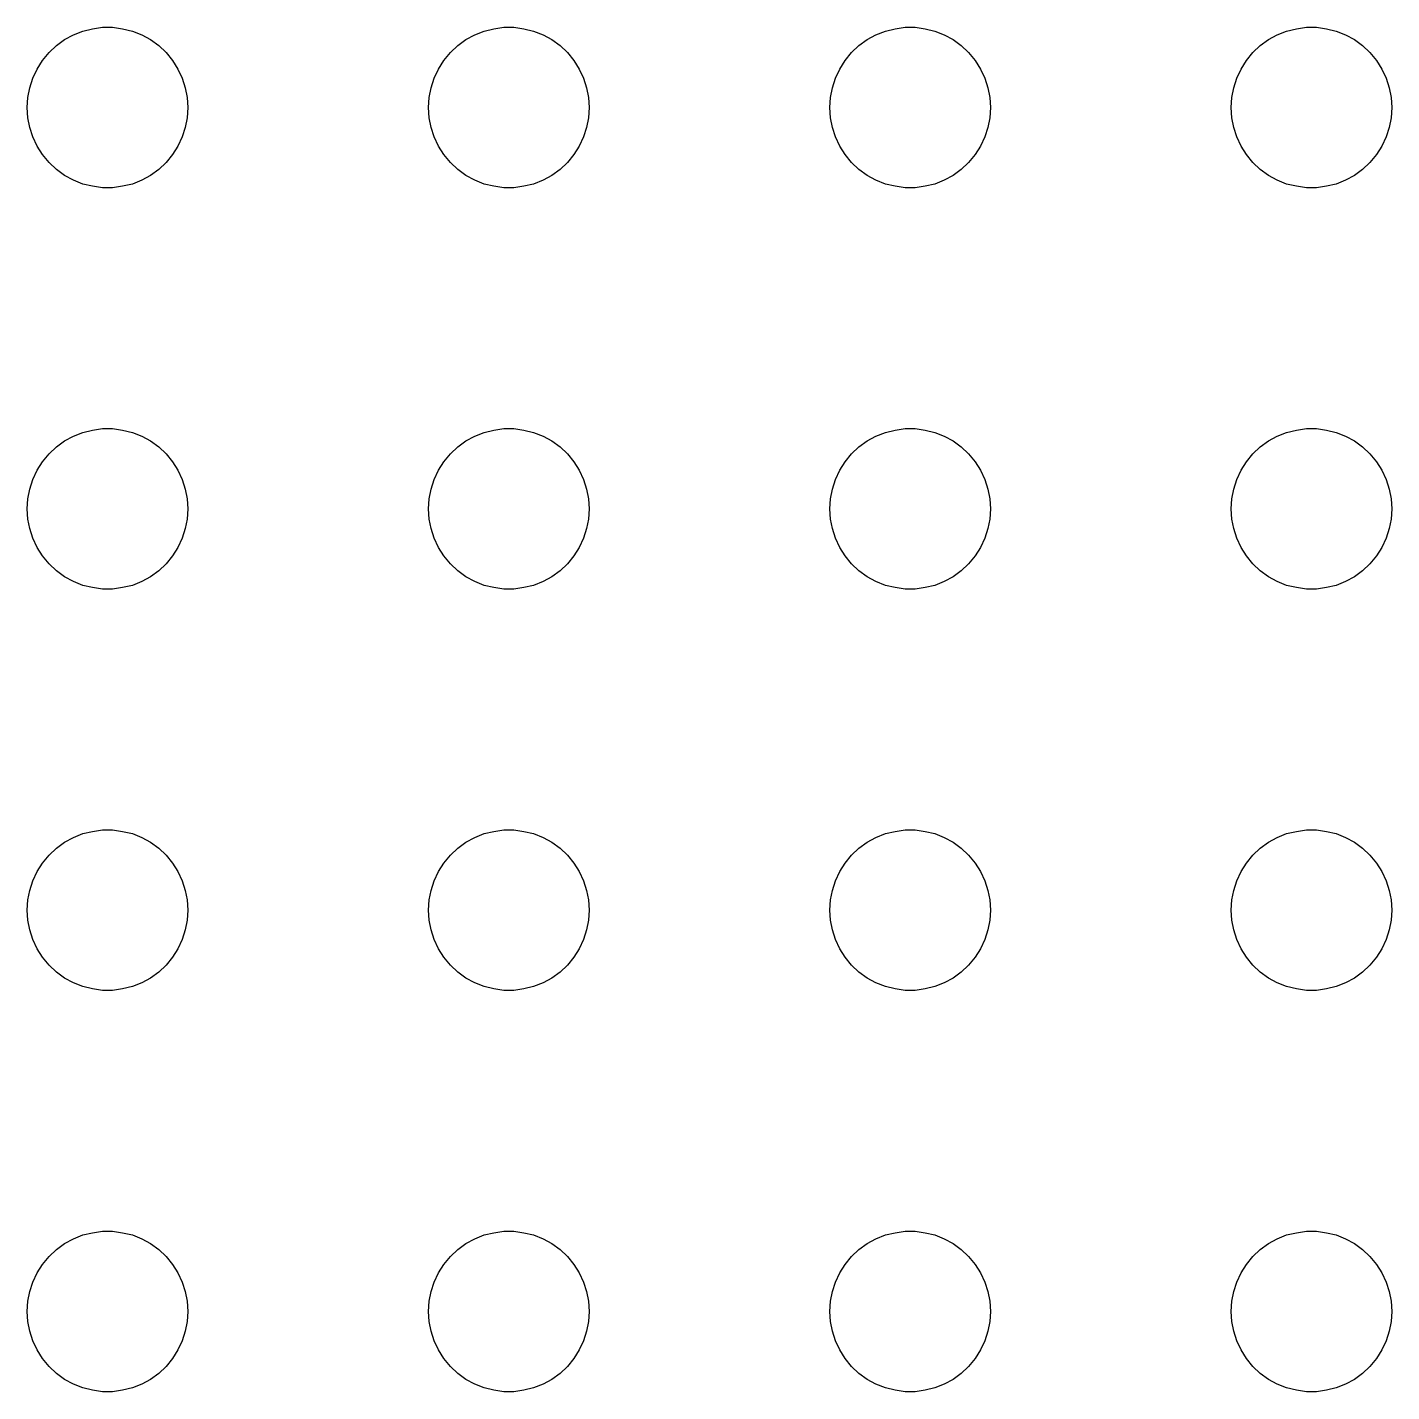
# Model space of a CAD drawing. Header units: metres. Extents: x -134 to 134, y 518 to 1078.
# Drawn here: x 36 to 61.5, y 1024.5 to 1050 of the extents above; entities that cross this region are included whole.
import ezdxf

# ---------------------------------------------------------------- set-up
doc = ezdxf.new("R2010")
doc.units = ezdxf.units.M

msp = doc.modelspace()

# ---------------------------------------------------------------- linework, layer by layer
for p, q in [((36.6963, 1049.77), (36.8613, 1049.86)), ((36.8613, 1049.86), (37.0365, 1049.93)), ((37.0365, 1049.93), (37.2189, 1049.97)), ((37.2189, 1049.97), (37.4058, 1050)), ((37.4058, 1050), (37.5942, 1050)), ((37.5942, 1050), (37.7811, 1049.97)), ((37.7811, 1049.97), (37.9635, 1049.93)), ((37.9635, 1049.93), (38.1387, 1049.86)), ((38.1387, 1049.86), (38.3037, 1049.77)), ((44.1963, 1049.77), (44.3613, 1049.86)), ((44.3613, 1049.86), (44.5365, 1049.93)), ((44.5365, 1049.93), (44.7189, 1049.97)), ((44.7189, 1049.97), (44.9058, 1050)), ((44.9058, 1050), (45.0942, 1050)), ((45.0942, 1050), (45.2811, 1049.97)), ((45.2811, 1049.97), (45.4635, 1049.93)), ((45.4635, 1049.93), (45.6387, 1049.86)), ((45.6387, 1049.86), (45.8037, 1049.77)), ((51.6963, 1049.77), (51.8613, 1049.86)), ((51.8613, 1049.86), (52.0365, 1049.93)), ((52.0365, 1049.93), (52.2189, 1049.97)), ((52.2189, 1049.97), (52.4058, 1050)), ((52.4058, 1050), (52.5942, 1050)), ((52.5942, 1050), (52.7811, 1049.97)), ((52.7811, 1049.97), (52.9635, 1049.93)), ((52.9635, 1049.93), (53.1387, 1049.86)), ((53.1387, 1049.86), (53.3037, 1049.77)), ((59.1963, 1049.77), (59.3613, 1049.86)), ((59.3613, 1049.86), (59.5365, 1049.93)), ((59.5365, 1049.93), (59.7189, 1049.97)), ((59.7189, 1049.97), (59.9058, 1050)), ((59.9058, 1050), (60.0942, 1050)), ((60.0942, 1050), (60.2811, 1049.97)), ((60.2811, 1049.97), (60.4635, 1049.93)), ((60.4635, 1049.93), (60.6387, 1049.86)), ((60.6387, 1049.86), (60.8037, 1049.77)), ((36.4065, 1049.53), (36.5439, 1049.66)), ((36.5439, 1049.66), (36.6963, 1049.77)), ((38.3037, 1049.77), (38.4561, 1049.66)), ((38.4561, 1049.66), (38.5934, 1049.53)), ((43.9065, 1049.53), (44.0439, 1049.66)), ((44.0439, 1049.66), (44.1963, 1049.77)), ((45.8037, 1049.77), (45.9561, 1049.66)), ((45.9561, 1049.66), (46.0934, 1049.53)), ((51.4065, 1049.53), (51.5439, 1049.66)), ((51.5439, 1049.66), (51.6963, 1049.77)), ((53.3037, 1049.77), (53.4561, 1049.66)), ((53.4561, 1049.66), (53.5934, 1049.53)), ((58.9065, 1049.53), (59.0439, 1049.66)), ((59.0439, 1049.66), (59.1963, 1049.77)), ((60.8037, 1049.77), (60.9561, 1049.66)), ((60.9561, 1049.66), (61.0934, 1049.53)), ((36.1855, 1049.22), (36.2865, 1049.38)), ((36.2865, 1049.38), (36.4065, 1049.53)), ((38.5934, 1049.53), (38.7135, 1049.38)), ((38.7135, 1049.38), (38.8145, 1049.22)), ((43.6855, 1049.22), (43.7865, 1049.38)), ((43.7865, 1049.38), (43.9065, 1049.53)), ((46.0934, 1049.53), (46.2135, 1049.38)), ((46.2135, 1049.38), (46.3145, 1049.22)), ((51.1855, 1049.22), (51.2865, 1049.38)), ((51.2865, 1049.38), (51.4065, 1049.53)), ((53.5934, 1049.53), (53.7135, 1049.38)), ((53.7135, 1049.38), (53.8145, 1049.22)), ((58.6855, 1049.22), (58.7865, 1049.38)), ((58.7865, 1049.38), (58.9065, 1049.53)), ((61.0934, 1049.53), (61.2135, 1049.38)), ((61.2135, 1049.38), (61.3145, 1049.22)), ((36.1053, 1049.05), (36.1855, 1049.22)), ((38.8145, 1049.22), (38.8947, 1049.05)), ((43.6053, 1049.05), (43.6855, 1049.22)), ((46.3145, 1049.22), (46.3947, 1049.05)), ((51.1053, 1049.05), (51.1855, 1049.22)), ((53.8145, 1049.22), (53.8947, 1049.05)), ((58.6053, 1049.05), (58.6855, 1049.22)), ((61.3145, 1049.22), (61.3947, 1049.05)), ((36.0118, 1048.69), (36.0471, 1048.87)), ((36.0471, 1048.87), (36.1053, 1049.05)), ((38.8947, 1049.05), (38.9529, 1048.87)), ((38.9529, 1048.87), (38.9882, 1048.69)), ((43.5118, 1048.69), (43.5471, 1048.87)), ((43.5471, 1048.87), (43.6053, 1049.05)), ((46.3947, 1049.05), (46.4529, 1048.87)), ((46.4529, 1048.87), (46.4882, 1048.69)), ((51.0118, 1048.69), (51.0471, 1048.87)), ((51.0471, 1048.87), (51.1053, 1049.05)), ((53.8947, 1049.05), (53.9529, 1048.87)), ((53.9529, 1048.87), (53.9882, 1048.69)), ((58.5118, 1048.69), (58.5471, 1048.87)), ((58.5471, 1048.87), (58.6053, 1049.05)), ((61.3947, 1049.05), (61.4529, 1048.87)), ((61.4529, 1048.87), (61.4882, 1048.69)), ((36, 1048.5), (36.0118, 1048.69)), ((38.9882, 1048.69), (39, 1048.5)), ((43.5, 1048.5), (43.5118, 1048.69)), ((46.4882, 1048.69), (46.5, 1048.5)), ((51, 1048.5), (51.0118, 1048.69)), ((53.9882, 1048.69), (54, 1048.5)), ((58.5, 1048.5), (58.5118, 1048.69)), ((61.4882, 1048.69), (61.5, 1048.5)), ((36.0118, 1048.31), (36, 1048.5)), ((36.0471, 1048.13), (36.0118, 1048.31)), ((38.9882, 1048.31), (38.9529, 1048.13)), ((39, 1048.5), (38.9882, 1048.31)), ((43.5118, 1048.31), (43.5, 1048.5)), ((43.5471, 1048.13), (43.5118, 1048.31)), ((46.4882, 1048.31), (46.4529, 1048.13)), ((46.5, 1048.5), (46.4882, 1048.31)), ((51.0118, 1048.31), (51, 1048.5)), ((51.0471, 1048.13), (51.0118, 1048.31)), ((53.9882, 1048.31), (53.9529, 1048.13)), ((54, 1048.5), (53.9882, 1048.31)), ((58.5118, 1048.31), (58.5, 1048.5)), ((58.5471, 1048.13), (58.5118, 1048.31)), ((61.4882, 1048.31), (61.4529, 1048.13)), ((61.5, 1048.5), (61.4882, 1048.31)), ((36.1053, 1047.95), (36.0471, 1048.13)), ((38.9529, 1048.13), (38.8947, 1047.95)), ((43.6053, 1047.95), (43.5471, 1048.13)), ((46.4529, 1048.13), (46.3947, 1047.95)), ((51.1053, 1047.95), (51.0471, 1048.13)), ((53.9529, 1048.13), (53.8947, 1047.95)), ((58.6053, 1047.95), (58.5471, 1048.13)), ((61.4529, 1048.13), (61.3947, 1047.95)), ((36.1855, 1047.78), (36.1053, 1047.95)), ((38.8947, 1047.95), (38.8145, 1047.78)), ((43.6855, 1047.78), (43.6053, 1047.95)), ((46.3947, 1047.95), (46.3145, 1047.78)), ((51.1855, 1047.78), (51.1053, 1047.95)), ((53.8947, 1047.95), (53.8145, 1047.78)), ((58.6855, 1047.78), (58.6053, 1047.95)), ((61.3947, 1047.95), (61.3145, 1047.78)), ((36.2865, 1047.62), (36.1855, 1047.78)), ((36.4065, 1047.47), (36.2865, 1047.62)), ((38.7135, 1047.62), (38.5934, 1047.47)), ((38.8145, 1047.78), (38.7135, 1047.62)), ((43.7865, 1047.62), (43.6855, 1047.78)), ((43.9065, 1047.47), (43.7865, 1047.62)), ((46.2135, 1047.62), (46.0934, 1047.47)), ((46.3145, 1047.78), (46.2135, 1047.62)), ((51.2865, 1047.62), (51.1855, 1047.78)), ((51.4065, 1047.47), (51.2865, 1047.62)), ((53.7135, 1047.62), (53.5934, 1047.47)), ((53.8145, 1047.78), (53.7135, 1047.62)), ((58.7865, 1047.62), (58.6855, 1047.78)), ((58.9065, 1047.47), (58.7865, 1047.62)), ((61.2135, 1047.62), (61.0934, 1047.47)), ((61.3145, 1047.78), (61.2135, 1047.62)), ((36.5439, 1047.34), (36.4065, 1047.47)), ((36.6963, 1047.23), (36.5439, 1047.34)), ((38.4561, 1047.34), (38.3037, 1047.23)), ((38.5934, 1047.47), (38.4561, 1047.34)), ((44.0439, 1047.34), (43.9065, 1047.47)), ((44.1963, 1047.23), (44.0439, 1047.34)), ((45.9561, 1047.34), (45.8037, 1047.23)), ((46.0934, 1047.47), (45.9561, 1047.34)), ((51.5439, 1047.34), (51.4065, 1047.47)), ((51.6963, 1047.23), (51.5439, 1047.34)), ((53.4561, 1047.34), (53.3037, 1047.23)), ((53.5934, 1047.47), (53.4561, 1047.34)), ((59.0439, 1047.34), (58.9065, 1047.47)), ((59.1963, 1047.23), (59.0439, 1047.34)), ((60.9561, 1047.34), (60.8037, 1047.23)), ((61.0934, 1047.47), (60.9561, 1047.34)), ((36.8613, 1047.14), (36.6963, 1047.23)), ((37.0365, 1047.07), (36.8613, 1047.14)), ((37.2189, 1047.03), (37.0365, 1047.07)), ((37.4058, 1047), (37.2189, 1047.03)), ((37.7811, 1047.03), (37.5942, 1047)), ((37.9635, 1047.07), (37.7811, 1047.03)), ((38.1387, 1047.14), (37.9635, 1047.07)), ((38.3037, 1047.23), (38.1387, 1047.14)), ((44.3613, 1047.14), (44.1963, 1047.23)), ((44.5365, 1047.07), (44.3613, 1047.14)), ((44.7189, 1047.03), (44.5365, 1047.07)), ((44.9058, 1047), (44.7189, 1047.03)), ((45.2811, 1047.03), (45.0942, 1047)), ((45.4635, 1047.07), (45.2811, 1047.03)), ((45.6387, 1047.14), (45.4635, 1047.07)), ((45.8037, 1047.23), (45.6387, 1047.14)), ((51.8613, 1047.14), (51.6963, 1047.23)), ((52.0365, 1047.07), (51.8613, 1047.14)), ((52.2189, 1047.03), (52.0365, 1047.07)), ((52.4058, 1047), (52.2189, 1047.03)), ((52.7811, 1047.03), (52.5942, 1047)), ((52.9635, 1047.07), (52.7811, 1047.03)), ((53.1387, 1047.14), (52.9635, 1047.07)), ((53.3037, 1047.23), (53.1387, 1047.14)), ((59.3613, 1047.14), (59.1963, 1047.23)), ((59.5365, 1047.07), (59.3613, 1047.14)), ((59.7189, 1047.03), (59.5365, 1047.07)), ((59.9058, 1047), (59.7189, 1047.03)), ((60.2811, 1047.03), (60.0942, 1047)), ((60.4635, 1047.07), (60.2811, 1047.03)), ((60.6387, 1047.14), (60.4635, 1047.07)), ((60.8037, 1047.23), (60.6387, 1047.14)), ((37.5942, 1047), (37.4058, 1047)), ((45.0942, 1047), (44.9058, 1047)), ((52.5942, 1047), (52.4058, 1047)), ((60.0942, 1047), (59.9058, 1047)), ((37.0365, 1042.43), (37.2189, 1042.47)), ((37.2189, 1042.47), (37.4058, 1042.5)), ((37.4058, 1042.5), (37.5942, 1042.5)), ((37.5942, 1042.5), (37.7811, 1042.47)), ((37.7811, 1042.47), (37.9635, 1042.43)), ((44.5365, 1042.43), (44.7189, 1042.47)), ((44.7189, 1042.47), (44.9058, 1042.5)), ((44.9058, 1042.5), (45.0942, 1042.5)), ((45.0942, 1042.5), (45.2811, 1042.47)), ((45.2811, 1042.47), (45.4635, 1042.43)), ((52.0365, 1042.43), (52.2189, 1042.47)), ((52.2189, 1042.47), (52.4058, 1042.5)), ((52.4058, 1042.5), (52.5942, 1042.5)), ((52.5942, 1042.5), (52.7811, 1042.47)), ((52.7811, 1042.47), (52.9635, 1042.43)), ((59.5365, 1042.43), (59.7189, 1042.47)), ((59.7189, 1042.47), (59.9058, 1042.5)), ((59.9058, 1042.5), (60.0942, 1042.5)), ((60.0942, 1042.5), (60.2811, 1042.47)), ((60.2811, 1042.47), (60.4635, 1042.43)), ((36.5439, 1042.16), (36.6963, 1042.27)), ((36.6963, 1042.27), (36.8613, 1042.36)), ((36.8613, 1042.36), (37.0365, 1042.43)), ((37.9635, 1042.43), (38.1387, 1042.36)), ((38.1387, 1042.36), (38.3037, 1042.27)), ((38.3037, 1042.27), (38.4561, 1042.16)), ((44.0439, 1042.16), (44.1963, 1042.27)), ((44.1963, 1042.27), (44.3613, 1042.36)), ((44.3613, 1042.36), (44.5365, 1042.43)), ((45.4635, 1042.43), (45.6387, 1042.36)), ((45.6387, 1042.36), (45.8037, 1042.27)), ((45.8037, 1042.27), (45.9561, 1042.16)), ((51.5439, 1042.16), (51.6963, 1042.27)), ((51.6963, 1042.27), (51.8613, 1042.36)), ((51.8613, 1042.36), (52.0365, 1042.43)), ((52.9635, 1042.43), (53.1387, 1042.36)), ((53.1387, 1042.36), (53.3037, 1042.27)), ((53.3037, 1042.27), (53.4561, 1042.16)), ((59.0439, 1042.16), (59.1963, 1042.27)), ((59.1963, 1042.27), (59.3613, 1042.36)), ((59.3613, 1042.36), (59.5365, 1042.43)), ((60.4635, 1042.43), (60.6387, 1042.36)), ((60.6387, 1042.36), (60.8037, 1042.27)), ((60.8037, 1042.27), (60.9561, 1042.16)), ((36.2865, 1041.88), (36.4065, 1042.03)), ((36.4065, 1042.03), (36.5439, 1042.16)), ((38.4561, 1042.16), (38.5934, 1042.03)), ((38.5934, 1042.03), (38.7135, 1041.88)), ((43.7865, 1041.88), (43.9065, 1042.03)), ((43.9065, 1042.03), (44.0439, 1042.16)), ((45.9561, 1042.16), (46.0934, 1042.03)), ((46.0934, 1042.03), (46.2135, 1041.88)), ((51.2865, 1041.88), (51.4065, 1042.03)), ((51.4065, 1042.03), (51.5439, 1042.16)), ((53.4561, 1042.16), (53.5934, 1042.03)), ((53.5934, 1042.03), (53.7135, 1041.88)), ((58.7865, 1041.88), (58.9065, 1042.03)), ((58.9065, 1042.03), (59.0439, 1042.16)), ((60.9561, 1042.16), (61.0934, 1042.03)), ((61.0934, 1042.03), (61.2135, 1041.88)), ((36.1053, 1041.55), (36.1855, 1041.72)), ((36.1855, 1041.72), (36.2865, 1041.88)), ((38.7135, 1041.88), (38.8145, 1041.72)), ((38.8145, 1041.72), (38.8947, 1041.55)), ((43.6053, 1041.55), (43.6855, 1041.72)), ((43.6855, 1041.72), (43.7865, 1041.88)), ((46.2135, 1041.88), (46.3145, 1041.72)), ((46.3145, 1041.72), (46.3947, 1041.55)), ((51.1053, 1041.55), (51.1855, 1041.72)), ((51.1855, 1041.72), (51.2865, 1041.88)), ((53.7135, 1041.88), (53.8145, 1041.72)), ((53.8145, 1041.72), (53.8947, 1041.55)), ((58.6053, 1041.55), (58.6855, 1041.72)), ((58.6855, 1041.72), (58.7865, 1041.88)), ((61.2135, 1041.88), (61.3145, 1041.72)), ((61.3145, 1041.72), (61.3947, 1041.55)), ((36.0471, 1041.37), (36.1053, 1041.55)), ((38.8947, 1041.55), (38.9529, 1041.37)), ((43.5471, 1041.37), (43.6053, 1041.55)), ((46.3947, 1041.55), (46.4529, 1041.37)), ((51.0471, 1041.37), (51.1053, 1041.55)), ((53.8947, 1041.55), (53.9529, 1041.37)), ((58.5471, 1041.37), (58.6053, 1041.55)), ((61.3947, 1041.55), (61.4529, 1041.37)), ((36, 1041), (36.0118, 1041.19)), ((36.0118, 1041.19), (36.0471, 1041.37)), ((38.9529, 1041.37), (38.9882, 1041.19)), ((38.9882, 1041.19), (39, 1041)), ((43.5, 1041), (43.5118, 1041.19)), ((43.5118, 1041.19), (43.5471, 1041.37)), ((46.4529, 1041.37), (46.4882, 1041.19)), ((46.4882, 1041.19), (46.5, 1041)), ((51, 1041), (51.0118, 1041.19)), ((51.0118, 1041.19), (51.0471, 1041.37)), ((53.9529, 1041.37), (53.9882, 1041.19)), ((53.9882, 1041.19), (54, 1041)), ((58.5, 1041), (58.5118, 1041.19)), ((58.5118, 1041.19), (58.5471, 1041.37)), ((61.4529, 1041.37), (61.4882, 1041.19)), ((61.4882, 1041.19), (61.5, 1041)), ((36.0118, 1040.81), (36, 1041)), ((39, 1041), (38.9882, 1040.81)), ((43.5118, 1040.81), (43.5, 1041)), ((46.5, 1041), (46.4882, 1040.81)), ((51.0118, 1040.81), (51, 1041)), ((54, 1041), (53.9882, 1040.81)), ((58.5118, 1040.81), (58.5, 1041)), ((61.5, 1041), (61.4882, 1040.81)), ((36.0471, 1040.63), (36.0118, 1040.81)), ((38.9882, 1040.81), (38.9529, 1040.63)), ((43.5471, 1040.63), (43.5118, 1040.81)), ((46.4882, 1040.81), (46.4529, 1040.63)), ((51.0471, 1040.63), (51.0118, 1040.81)), ((53.9882, 1040.81), (53.9529, 1040.63)), ((58.5471, 1040.63), (58.5118, 1040.81)), ((61.4882, 1040.81), (61.4529, 1040.63)), ((36.1053, 1040.45), (36.0471, 1040.63)), ((36.1855, 1040.28), (36.1053, 1040.45)), ((38.8947, 1040.45), (38.8145, 1040.28)), ((38.9529, 1040.63), (38.8947, 1040.45)), ((43.6053, 1040.45), (43.5471, 1040.63)), ((43.6855, 1040.28), (43.6053, 1040.45)), ((46.3947, 1040.45), (46.3145, 1040.28)), ((46.4529, 1040.63), (46.3947, 1040.45)), ((51.1053, 1040.45), (51.0471, 1040.63)), ((51.1855, 1040.28), (51.1053, 1040.45)), ((53.8947, 1040.45), (53.8145, 1040.28)), ((53.9529, 1040.63), (53.8947, 1040.45)), ((58.6053, 1040.45), (58.5471, 1040.63)), ((58.6855, 1040.28), (58.6053, 1040.45)), ((61.3947, 1040.45), (61.3145, 1040.28)), ((61.4529, 1040.63), (61.3947, 1040.45)), ((36.2865, 1040.12), (36.1855, 1040.28)), ((38.8145, 1040.28), (38.7135, 1040.12)), ((43.7865, 1040.12), (43.6855, 1040.28)), ((46.3145, 1040.28), (46.2135, 1040.12)), ((51.2865, 1040.12), (51.1855, 1040.28)), ((53.8145, 1040.28), (53.7135, 1040.12)), ((58.7865, 1040.12), (58.6855, 1040.28)), ((61.3145, 1040.28), (61.2135, 1040.12)), ((36.4065, 1039.97), (36.2865, 1040.12)), ((36.5439, 1039.84), (36.4065, 1039.97)), ((38.5934, 1039.97), (38.4561, 1039.84)), ((38.7135, 1040.12), (38.5934, 1039.97)), ((43.9065, 1039.97), (43.7865, 1040.12)), ((44.0439, 1039.84), (43.9065, 1039.97)), ((46.0934, 1039.97), (45.9561, 1039.84)), ((46.2135, 1040.12), (46.0934, 1039.97)), ((51.4065, 1039.97), (51.2865, 1040.12)), ((51.5439, 1039.84), (51.4065, 1039.97)), ((53.5934, 1039.97), (53.4561, 1039.84)), ((53.7135, 1040.12), (53.5934, 1039.97)), ((58.9065, 1039.97), (58.7865, 1040.12)), ((59.0439, 1039.84), (58.9065, 1039.97)), ((61.0934, 1039.97), (60.9561, 1039.84)), ((61.2135, 1040.12), (61.0934, 1039.97)), ((36.6963, 1039.73), (36.5439, 1039.84)), ((36.8613, 1039.64), (36.6963, 1039.73)), ((37.0365, 1039.57), (36.8613, 1039.64)), ((38.1387, 1039.64), (37.9635, 1039.57)), ((38.3037, 1039.73), (38.1387, 1039.64)), ((38.4561, 1039.84), (38.3037, 1039.73)), ((44.1963, 1039.73), (44.0439, 1039.84)), ((44.3613, 1039.64), (44.1963, 1039.73)), ((44.5365, 1039.57), (44.3613, 1039.64)), ((45.6387, 1039.64), (45.4635, 1039.57)), ((45.8037, 1039.73), (45.6387, 1039.64)), ((45.9561, 1039.84), (45.8037, 1039.73)), ((51.6963, 1039.73), (51.5439, 1039.84)), ((51.8613, 1039.64), (51.6963, 1039.73)), ((52.0365, 1039.57), (51.8613, 1039.64)), ((53.1387, 1039.64), (52.9635, 1039.57)), ((53.3037, 1039.73), (53.1387, 1039.64)), ((53.4561, 1039.84), (53.3037, 1039.73)), ((59.1963, 1039.73), (59.0439, 1039.84)), ((59.3613, 1039.64), (59.1963, 1039.73)), ((59.5365, 1039.57), (59.3613, 1039.64)), ((60.6387, 1039.64), (60.4635, 1039.57)), ((60.8037, 1039.73), (60.6387, 1039.64)), ((60.9561, 1039.84), (60.8037, 1039.73)), ((37.2189, 1039.53), (37.0365, 1039.57)), ((37.4058, 1039.5), (37.2189, 1039.53)), ((37.5942, 1039.5), (37.4058, 1039.5)), ((37.7811, 1039.53), (37.5942, 1039.5)), ((37.9635, 1039.57), (37.7811, 1039.53)), ((44.7189, 1039.53), (44.5365, 1039.57)), ((44.9058, 1039.5), (44.7189, 1039.53)), ((45.0942, 1039.5), (44.9058, 1039.5)), ((45.2811, 1039.53), (45.0942, 1039.5)), ((45.4635, 1039.57), (45.2811, 1039.53)), ((52.2189, 1039.53), (52.0365, 1039.57)), ((52.4058, 1039.5), (52.2189, 1039.53)), ((52.5942, 1039.5), (52.4058, 1039.5)), ((52.7811, 1039.53), (52.5942, 1039.5)), ((52.9635, 1039.57), (52.7811, 1039.53)), ((59.7189, 1039.53), (59.5365, 1039.57)), ((59.9058, 1039.5), (59.7189, 1039.53)), ((60.0942, 1039.5), (59.9058, 1039.5)), ((60.2811, 1039.53), (60.0942, 1039.5)), ((60.4635, 1039.57), (60.2811, 1039.53)), ((36.6963, 1034.77), (36.8613, 1034.86)), ((36.8613, 1034.86), (37.0365, 1034.93)), ((37.0365, 1034.93), (37.2189, 1034.97)), ((37.2189, 1034.97), (37.4058, 1035)), ((37.4058, 1035), (37.5942, 1035)), ((37.5942, 1035), (37.7811, 1034.97)), ((37.7811, 1034.97), (37.9635, 1034.93)), ((37.9635, 1034.93), (38.1387, 1034.86)), ((38.1387, 1034.86), (38.3037, 1034.77)), ((44.1963, 1034.77), (44.3613, 1034.86)), ((44.3613, 1034.86), (44.5365, 1034.93)), ((44.5365, 1034.93), (44.7189, 1034.97)), ((44.7189, 1034.97), (44.9058, 1035)), ((44.9058, 1035), (45.0942, 1035)), ((45.0942, 1035), (45.2811, 1034.97)), ((45.2811, 1034.97), (45.4635, 1034.93)), ((45.4635, 1034.93), (45.6387, 1034.86)), ((45.6387, 1034.86), (45.8037, 1034.77)), ((51.6963, 1034.77), (51.8613, 1034.86)), ((51.8613, 1034.86), (52.0365, 1034.93)), ((52.0365, 1034.93), (52.2189, 1034.97)), ((52.2189, 1034.97), (52.4058, 1035)), ((52.4058, 1035), (52.5942, 1035)), ((52.5942, 1035), (52.7811, 1034.97)), ((52.7811, 1034.97), (52.9635, 1034.93)), ((52.9635, 1034.93), (53.1387, 1034.86)), ((53.1387, 1034.86), (53.3037, 1034.77)), ((59.1963, 1034.77), (59.3613, 1034.86)), ((59.3613, 1034.86), (59.5365, 1034.93)), ((59.5365, 1034.93), (59.7189, 1034.97)), ((59.7189, 1034.97), (59.9058, 1035)), ((59.9058, 1035), (60.0942, 1035)), ((60.0942, 1035), (60.2811, 1034.97)), ((60.2811, 1034.97), (60.4635, 1034.93)), ((60.4635, 1034.93), (60.6387, 1034.86)), ((60.6387, 1034.86), (60.8037, 1034.77)), ((36.4065, 1034.53), (36.5439, 1034.66)), ((36.5439, 1034.66), (36.6963, 1034.77)), ((38.3037, 1034.77), (38.4561, 1034.66)), ((38.4561, 1034.66), (38.5934, 1034.53)), ((43.9065, 1034.53), (44.0439, 1034.66)), ((44.0439, 1034.66), (44.1963, 1034.77)), ((45.8037, 1034.77), (45.9561, 1034.66)), ((45.9561, 1034.66), (46.0934, 1034.53)), ((51.4065, 1034.53), (51.5439, 1034.66)), ((51.5439, 1034.66), (51.6963, 1034.77)), ((53.3037, 1034.77), (53.4561, 1034.66)), ((53.4561, 1034.66), (53.5934, 1034.53)), ((58.9065, 1034.53), (59.0439, 1034.66)), ((59.0439, 1034.66), (59.1963, 1034.77)), ((60.8037, 1034.77), (60.9561, 1034.66)), ((60.9561, 1034.66), (61.0934, 1034.53)), ((36.1855, 1034.22), (36.2865, 1034.38)), ((36.2865, 1034.38), (36.4065, 1034.53)), ((38.5934, 1034.53), (38.7135, 1034.38)), ((38.7135, 1034.38), (38.8145, 1034.22)), ((43.6855, 1034.22), (43.7865, 1034.38)), ((43.7865, 1034.38), (43.9065, 1034.53)), ((46.0934, 1034.53), (46.2135, 1034.38)), ((46.2135, 1034.38), (46.3145, 1034.22)), ((51.1855, 1034.22), (51.2865, 1034.38)), ((51.2865, 1034.38), (51.4065, 1034.53)), ((53.5934, 1034.53), (53.7135, 1034.38)), ((53.7135, 1034.38), (53.8145, 1034.22)), ((58.6855, 1034.22), (58.7865, 1034.38)), ((58.7865, 1034.38), (58.9065, 1034.53)), ((61.0934, 1034.53), (61.2135, 1034.38)), ((61.2135, 1034.38), (61.3145, 1034.22)), ((36.0471, 1033.87), (36.1053, 1034.05)), ((36.1053, 1034.05), (36.1855, 1034.22)), ((38.8145, 1034.22), (38.8947, 1034.05)), ((38.8947, 1034.05), (38.9529, 1033.87)), ((43.5471, 1033.87), (43.6053, 1034.05)), ((43.6053, 1034.05), (43.6855, 1034.22)), ((46.3145, 1034.22), (46.3947, 1034.05)), ((46.3947, 1034.05), (46.4529, 1033.87)), ((51.0471, 1033.87), (51.1053, 1034.05)), ((51.1053, 1034.05), (51.1855, 1034.22)), ((53.8145, 1034.22), (53.8947, 1034.05)), ((53.8947, 1034.05), (53.9529, 1033.87)), ((58.5471, 1033.87), (58.6053, 1034.05)), ((58.6053, 1034.05), (58.6855, 1034.22)), ((61.3145, 1034.22), (61.3947, 1034.05)), ((61.3947, 1034.05), (61.4529, 1033.87)), ((36.0118, 1033.69), (36.0471, 1033.87)), ((38.9529, 1033.87), (38.9882, 1033.69)), ((43.5118, 1033.69), (43.5471, 1033.87)), ((46.4529, 1033.87), (46.4882, 1033.69)), ((51.0118, 1033.69), (51.0471, 1033.87)), ((53.9529, 1033.87), (53.9882, 1033.69)), ((58.5118, 1033.69), (58.5471, 1033.87)), ((61.4529, 1033.87), (61.4882, 1033.69)), ((36, 1033.5), (36.0118, 1033.69)), ((38.9882, 1033.69), (39, 1033.5)), ((43.5, 1033.5), (43.5118, 1033.69)), ((46.4882, 1033.69), (46.5, 1033.5)), ((51, 1033.5), (51.0118, 1033.69)), ((53.9882, 1033.69), (54, 1033.5)), ((58.5, 1033.5), (58.5118, 1033.69)), ((61.4882, 1033.69), (61.5, 1033.5)), ((36.0118, 1033.31), (36, 1033.5)), ((36.0471, 1033.13), (36.0118, 1033.31)), ((38.9882, 1033.31), (38.9529, 1033.13)), ((39, 1033.5), (38.9882, 1033.31)), ((43.5118, 1033.31), (43.5, 1033.5)), ((43.5471, 1033.13), (43.5118, 1033.31)), ((46.4882, 1033.31), (46.4529, 1033.13)), ((46.5, 1033.5), (46.4882, 1033.31)), ((51.0118, 1033.31), (51, 1033.5)), ((51.0471, 1033.13), (51.0118, 1033.31)), ((53.9882, 1033.31), (53.9529, 1033.13)), ((54, 1033.5), (53.9882, 1033.31)), ((58.5118, 1033.31), (58.5, 1033.5)), ((58.5471, 1033.13), (58.5118, 1033.31)), ((61.4882, 1033.31), (61.4529, 1033.13)), ((61.5, 1033.5), (61.4882, 1033.31)), ((36.1053, 1032.95), (36.0471, 1033.13)), ((38.9529, 1033.13), (38.8947, 1032.95)), ((43.6053, 1032.95), (43.5471, 1033.13)), ((46.4529, 1033.13), (46.3947, 1032.95)), ((51.1053, 1032.95), (51.0471, 1033.13)), ((53.9529, 1033.13), (53.8947, 1032.95)), ((58.6053, 1032.95), (58.5471, 1033.13)), ((61.4529, 1033.13), (61.3947, 1032.95)), ((36.1855, 1032.78), (36.1053, 1032.95)), ((36.2865, 1032.62), (36.1855, 1032.78)), ((38.8145, 1032.78), (38.7135, 1032.62)), ((38.8947, 1032.95), (38.8145, 1032.78)), ((43.6855, 1032.78), (43.6053, 1032.95)), ((43.7865, 1032.62), (43.6855, 1032.78)), ((46.3145, 1032.78), (46.2135, 1032.62)), ((46.3947, 1032.95), (46.3145, 1032.78)), ((51.1855, 1032.78), (51.1053, 1032.95)), ((51.2865, 1032.62), (51.1855, 1032.78)), ((53.8145, 1032.78), (53.7135, 1032.62)), ((53.8947, 1032.95), (53.8145, 1032.78)), ((58.6855, 1032.78), (58.6053, 1032.95)), ((58.7865, 1032.62), (58.6855, 1032.78)), ((61.3145, 1032.78), (61.2135, 1032.62)), ((61.3947, 1032.95), (61.3145, 1032.78)), ((36.4065, 1032.47), (36.2865, 1032.62)), ((38.7135, 1032.62), (38.5934, 1032.47)), ((43.9065, 1032.47), (43.7865, 1032.62)), ((46.2135, 1032.62), (46.0934, 1032.47)), ((51.4065, 1032.47), (51.2865, 1032.62)), ((53.7135, 1032.62), (53.5934, 1032.47)), ((58.9065, 1032.47), (58.7865, 1032.62)), ((61.2135, 1032.62), (61.0934, 1032.47)), ((36.5439, 1032.34), (36.4065, 1032.47)), ((36.6963, 1032.23), (36.5439, 1032.34)), ((38.4561, 1032.34), (38.3037, 1032.23)), ((38.5934, 1032.47), (38.4561, 1032.34)), ((44.0439, 1032.34), (43.9065, 1032.47)), ((44.1963, 1032.23), (44.0439, 1032.34)), ((45.9561, 1032.34), (45.8037, 1032.23)), ((46.0934, 1032.47), (45.9561, 1032.34)), ((51.5439, 1032.34), (51.4065, 1032.47)), ((51.6963, 1032.23), (51.5439, 1032.34)), ((53.4561, 1032.34), (53.3037, 1032.23)), ((53.5934, 1032.47), (53.4561, 1032.34)), ((59.0439, 1032.34), (58.9065, 1032.47)), ((59.1963, 1032.23), (59.0439, 1032.34)), ((60.9561, 1032.34), (60.8037, 1032.23)), ((61.0934, 1032.47), (60.9561, 1032.34)), ((36.8613, 1032.14), (36.6963, 1032.23)), ((37.0365, 1032.07), (36.8613, 1032.14)), ((37.2189, 1032.03), (37.0365, 1032.07)), ((37.4058, 1032), (37.2189, 1032.03)), ((37.5942, 1032), (37.4058, 1032)), ((37.7811, 1032.03), (37.5942, 1032)), ((37.9635, 1032.07), (37.7811, 1032.03)), ((38.1387, 1032.14), (37.9635, 1032.07)), ((38.3037, 1032.23), (38.1387, 1032.14)), ((44.3613, 1032.14), (44.1963, 1032.23)), ((44.5365, 1032.07), (44.3613, 1032.14)), ((44.7189, 1032.03), (44.5365, 1032.07)), ((44.9058, 1032), (44.7189, 1032.03)), ((45.0942, 1032), (44.9058, 1032)), ((45.2811, 1032.03), (45.0942, 1032)), ((45.4635, 1032.07), (45.2811, 1032.03)), ((45.6387, 1032.14), (45.4635, 1032.07)), ((45.8037, 1032.23), (45.6387, 1032.14)), ((51.8613, 1032.14), (51.6963, 1032.23)), ((52.0365, 1032.07), (51.8613, 1032.14)), ((52.2189, 1032.03), (52.0365, 1032.07)), ((52.4058, 1032), (52.2189, 1032.03)), ((52.5942, 1032), (52.4058, 1032)), ((52.7811, 1032.03), (52.5942, 1032)), ((52.9635, 1032.07), (52.7811, 1032.03)), ((53.1387, 1032.14), (52.9635, 1032.07)), ((53.3037, 1032.23), (53.1387, 1032.14)), ((59.3613, 1032.14), (59.1963, 1032.23)), ((59.5365, 1032.07), (59.3613, 1032.14)), ((59.7189, 1032.03), (59.5365, 1032.07)), ((59.9058, 1032), (59.7189, 1032.03)), ((60.0942, 1032), (59.9058, 1032)), ((60.2811, 1032.03), (60.0942, 1032)), ((60.4635, 1032.07), (60.2811, 1032.03)), ((60.6387, 1032.14), (60.4635, 1032.07)), ((60.8037, 1032.23), (60.6387, 1032.14)), ((36.8613, 1027.36), (37.0365, 1027.43)), ((37.0365, 1027.43), (37.2189, 1027.47)), ((37.2189, 1027.47), (37.4058, 1027.5)), ((37.4058, 1027.5), (37.5942, 1027.5)), ((37.5942, 1027.5), (37.7811, 1027.47)), ((37.7811, 1027.47), (37.9635, 1027.43)), ((37.9635, 1027.43), (38.1387, 1027.36)), ((44.3613, 1027.36), (44.5365, 1027.43)), ((44.5365, 1027.43), (44.7189, 1027.47)), ((44.7189, 1027.47), (44.9058, 1027.5)), ((44.9058, 1027.5), (45.0942, 1027.5)), ((45.0942, 1027.5), (45.2811, 1027.47)), ((45.2811, 1027.47), (45.4635, 1027.43)), ((45.4635, 1027.43), (45.6387, 1027.36)), ((51.8613, 1027.36), (52.0365, 1027.43)), ((52.0365, 1027.43), (52.2189, 1027.47)), ((52.2189, 1027.47), (52.4058, 1027.5)), ((52.4058, 1027.5), (52.5942, 1027.5)), ((52.5942, 1027.5), (52.7811, 1027.47)), ((52.7811, 1027.47), (52.9635, 1027.43)), ((52.9635, 1027.43), (53.1387, 1027.36)), ((59.3613, 1027.36), (59.5365, 1027.43)), ((59.5365, 1027.43), (59.7189, 1027.47)), ((59.7189, 1027.47), (59.9058, 1027.5)), ((59.9058, 1027.5), (60.0942, 1027.5)), ((60.0942, 1027.5), (60.2811, 1027.47)), ((60.2811, 1027.47), (60.4635, 1027.43)), ((60.4635, 1027.43), (60.6387, 1027.36)), ((36.4065, 1027.03), (36.5439, 1027.16)), ((36.5439, 1027.16), (36.6963, 1027.27)), ((36.6963, 1027.27), (36.8613, 1027.36)), ((38.1387, 1027.36), (38.3037, 1027.27)), ((38.3037, 1027.27), (38.4561, 1027.16)), ((38.4561, 1027.16), (38.5934, 1027.03)), ((43.9065, 1027.03), (44.0439, 1027.16)), ((44.0439, 1027.16), (44.1963, 1027.27)), ((44.1963, 1027.27), (44.3613, 1027.36)), ((45.6387, 1027.36), (45.8037, 1027.27)), ((45.8037, 1027.27), (45.9561, 1027.16)), ((45.9561, 1027.16), (46.0934, 1027.03)), ((51.4065, 1027.03), (51.5439, 1027.16)), ((51.5439, 1027.16), (51.6963, 1027.27)), ((51.6963, 1027.27), (51.8613, 1027.36)), ((53.1387, 1027.36), (53.3037, 1027.27)), ((53.3037, 1027.27), (53.4561, 1027.16)), ((53.4561, 1027.16), (53.5934, 1027.03)), ((58.9065, 1027.03), (59.0439, 1027.16)), ((59.0439, 1027.16), (59.1963, 1027.27)), ((59.1963, 1027.27), (59.3613, 1027.36)), ((60.6387, 1027.36), (60.8037, 1027.27)), ((60.8037, 1027.27), (60.9561, 1027.16)), ((60.9561, 1027.16), (61.0934, 1027.03)), ((36.2865, 1026.88), (36.4065, 1027.03)), ((38.5934, 1027.03), (38.7135, 1026.88)), ((43.7865, 1026.88), (43.9065, 1027.03)), ((46.0934, 1027.03), (46.2135, 1026.88)), ((51.2865, 1026.88), (51.4065, 1027.03)), ((53.5934, 1027.03), (53.7135, 1026.88)), ((58.7865, 1026.88), (58.9065, 1027.03)), ((61.0934, 1027.03), (61.2135, 1026.88)), ((36.1053, 1026.55), (36.1855, 1026.72)), ((36.1855, 1026.72), (36.2865, 1026.88)), ((38.7135, 1026.88), (38.8145, 1026.72)), ((38.8145, 1026.72), (38.8947, 1026.55)), ((43.6053, 1026.55), (43.6855, 1026.72)), ((43.6855, 1026.72), (43.7865, 1026.88)), ((46.2135, 1026.88), (46.3145, 1026.72)), ((46.3145, 1026.72), (46.3947, 1026.55)), ((51.1053, 1026.55), (51.1855, 1026.72)), ((51.1855, 1026.72), (51.2865, 1026.88)), ((53.7135, 1026.88), (53.8145, 1026.72)), ((53.8145, 1026.72), (53.8947, 1026.55)), ((58.6053, 1026.55), (58.6855, 1026.72)), ((58.6855, 1026.72), (58.7865, 1026.88)), ((61.2135, 1026.88), (61.3145, 1026.72)), ((61.3145, 1026.72), (61.3947, 1026.55)), ((36.0471, 1026.37), (36.1053, 1026.55)), ((38.8947, 1026.55), (38.9529, 1026.37)), ((43.5471, 1026.37), (43.6053, 1026.55)), ((46.3947, 1026.55), (46.4529, 1026.37)), ((51.0471, 1026.37), (51.1053, 1026.55)), ((53.8947, 1026.55), (53.9529, 1026.37)), ((58.5471, 1026.37), (58.6053, 1026.55)), ((61.3947, 1026.55), (61.4529, 1026.37)), ((36, 1026), (36.0118, 1026.19)), ((36.0118, 1026.19), (36.0471, 1026.37)), ((38.9529, 1026.37), (38.9882, 1026.19)), ((38.9882, 1026.19), (39, 1026)), ((43.5, 1026), (43.5118, 1026.19)), ((43.5118, 1026.19), (43.5471, 1026.37)), ((46.4529, 1026.37), (46.4882, 1026.19)), ((46.4882, 1026.19), (46.5, 1026)), ((51, 1026), (51.0118, 1026.19)), ((51.0118, 1026.19), (51.0471, 1026.37)), ((53.9529, 1026.37), (53.9882, 1026.19)), ((53.9882, 1026.19), (54, 1026)), ((58.5, 1026), (58.5118, 1026.19)), ((58.5118, 1026.19), (58.5471, 1026.37)), ((61.4529, 1026.37), (61.4882, 1026.19)), ((61.4882, 1026.19), (61.5, 1026)), ((36.0118, 1025.81), (36, 1026)), ((39, 1026), (38.9882, 1025.81)), ((43.5118, 1025.81), (43.5, 1026)), ((46.5, 1026), (46.4882, 1025.81)), ((51.0118, 1025.81), (51, 1026)), ((54, 1026), (53.9882, 1025.81)), ((58.5118, 1025.81), (58.5, 1026)), ((61.5, 1026), (61.4882, 1025.81)), ((36.0471, 1025.63), (36.0118, 1025.81)), ((36.1053, 1025.45), (36.0471, 1025.63)), ((38.9529, 1025.63), (38.8947, 1025.45)), ((38.9882, 1025.81), (38.9529, 1025.63)), ((43.5471, 1025.63), (43.5118, 1025.81)), ((43.6053, 1025.45), (43.5471, 1025.63)), ((46.4529, 1025.63), (46.3947, 1025.45)), ((46.4882, 1025.81), (46.4529, 1025.63)), ((51.0471, 1025.63), (51.0118, 1025.81)), ((51.1053, 1025.45), (51.0471, 1025.63)), ((53.9529, 1025.63), (53.8947, 1025.45)), ((53.9882, 1025.81), (53.9529, 1025.63)), ((58.5471, 1025.63), (58.5118, 1025.81)), ((58.6053, 1025.45), (58.5471, 1025.63)), ((61.4529, 1025.63), (61.3947, 1025.45)), ((61.4882, 1025.81), (61.4529, 1025.63)), ((36.1855, 1025.28), (36.1053, 1025.45)), ((38.8947, 1025.45), (38.8145, 1025.28)), ((43.6855, 1025.28), (43.6053, 1025.45)), ((46.3947, 1025.45), (46.3145, 1025.28)), ((51.1855, 1025.28), (51.1053, 1025.45)), ((53.8947, 1025.45), (53.8145, 1025.28)), ((58.6855, 1025.28), (58.6053, 1025.45)), ((61.3947, 1025.45), (61.3145, 1025.28)), ((36.2865, 1025.12), (36.1855, 1025.28)), ((36.4065, 1024.97), (36.2865, 1025.12)), ((38.7135, 1025.12), (38.5934, 1024.97)), ((38.8145, 1025.28), (38.7135, 1025.12)), ((43.7865, 1025.12), (43.6855, 1025.28)), ((43.9065, 1024.97), (43.7865, 1025.12)), ((46.2135, 1025.12), (46.0934, 1024.97)), ((46.3145, 1025.28), (46.2135, 1025.12)), ((51.2865, 1025.12), (51.1855, 1025.28)), ((51.4065, 1024.97), (51.2865, 1025.12)), ((53.7135, 1025.12), (53.5934, 1024.97)), ((53.8145, 1025.28), (53.7135, 1025.12)), ((58.7865, 1025.12), (58.6855, 1025.28)), ((58.9065, 1024.97), (58.7865, 1025.12)), ((61.2135, 1025.12), (61.0934, 1024.97)), ((61.3145, 1025.28), (61.2135, 1025.12)), ((36.5439, 1024.84), (36.4065, 1024.97)), ((38.5934, 1024.97), (38.4561, 1024.84)), ((44.0439, 1024.84), (43.9065, 1024.97)), ((46.0934, 1024.97), (45.9561, 1024.84)), ((51.5439, 1024.84), (51.4065, 1024.97)), ((53.5934, 1024.97), (53.4561, 1024.84)), ((59.0439, 1024.84), (58.9065, 1024.97)), ((61.0934, 1024.97), (60.9561, 1024.84)), ((36.6963, 1024.73), (36.5439, 1024.84)), ((36.8613, 1024.64), (36.6963, 1024.73)), ((37.0365, 1024.57), (36.8613, 1024.64)), ((38.1387, 1024.64), (37.9635, 1024.57)), ((38.3037, 1024.73), (38.1387, 1024.64)), ((38.4561, 1024.84), (38.3037, 1024.73)), ((44.1963, 1024.73), (44.0439, 1024.84)), ((44.3613, 1024.64), (44.1963, 1024.73)), ((44.5365, 1024.57), (44.3613, 1024.64)), ((45.6387, 1024.64), (45.4635, 1024.57)), ((45.8037, 1024.73), (45.6387, 1024.64)), ((45.9561, 1024.84), (45.8037, 1024.73)), ((51.6963, 1024.73), (51.5439, 1024.84)), ((51.8613, 1024.64), (51.6963, 1024.73)), ((52.0365, 1024.57), (51.8613, 1024.64)), ((53.1387, 1024.64), (52.9635, 1024.57)), ((53.3037, 1024.73), (53.1387, 1024.64)), ((53.4561, 1024.84), (53.3037, 1024.73)), ((59.1963, 1024.73), (59.0439, 1024.84)), ((59.3613, 1024.64), (59.1963, 1024.73)), ((59.5365, 1024.57), (59.3613, 1024.64)), ((60.6387, 1024.64), (60.4635, 1024.57)), ((60.8037, 1024.73), (60.6387, 1024.64)), ((60.9561, 1024.84), (60.8037, 1024.73)), ((37.2189, 1024.53), (37.0365, 1024.57)), ((37.4058, 1024.5), (37.2189, 1024.53)), ((37.5942, 1024.5), (37.4058, 1024.5)), ((37.7811, 1024.53), (37.5942, 1024.5)), ((37.9635, 1024.57), (37.7811, 1024.53)), ((44.7189, 1024.53), (44.5365, 1024.57)), ((44.9058, 1024.5), (44.7189, 1024.53)), ((45.0942, 1024.5), (44.9058, 1024.5)), ((45.2811, 1024.53), (45.0942, 1024.5)), ((45.4635, 1024.57), (45.2811, 1024.53)), ((52.2189, 1024.53), (52.0365, 1024.57)), ((52.4058, 1024.5), (52.2189, 1024.53)), ((52.5942, 1024.5), (52.4058, 1024.5)), ((52.7811, 1024.53), (52.5942, 1024.5)), ((52.9635, 1024.57), (52.7811, 1024.53)), ((59.7189, 1024.53), (59.5365, 1024.57)), ((59.9058, 1024.5), (59.7189, 1024.53)), ((60.0942, 1024.5), (59.9058, 1024.5)), ((60.2811, 1024.53), (60.0942, 1024.5)), ((60.4635, 1024.57), (60.2811, 1024.53))]:
    msp.add_line(p, q)

doc.saveas('drawing.dxf')
